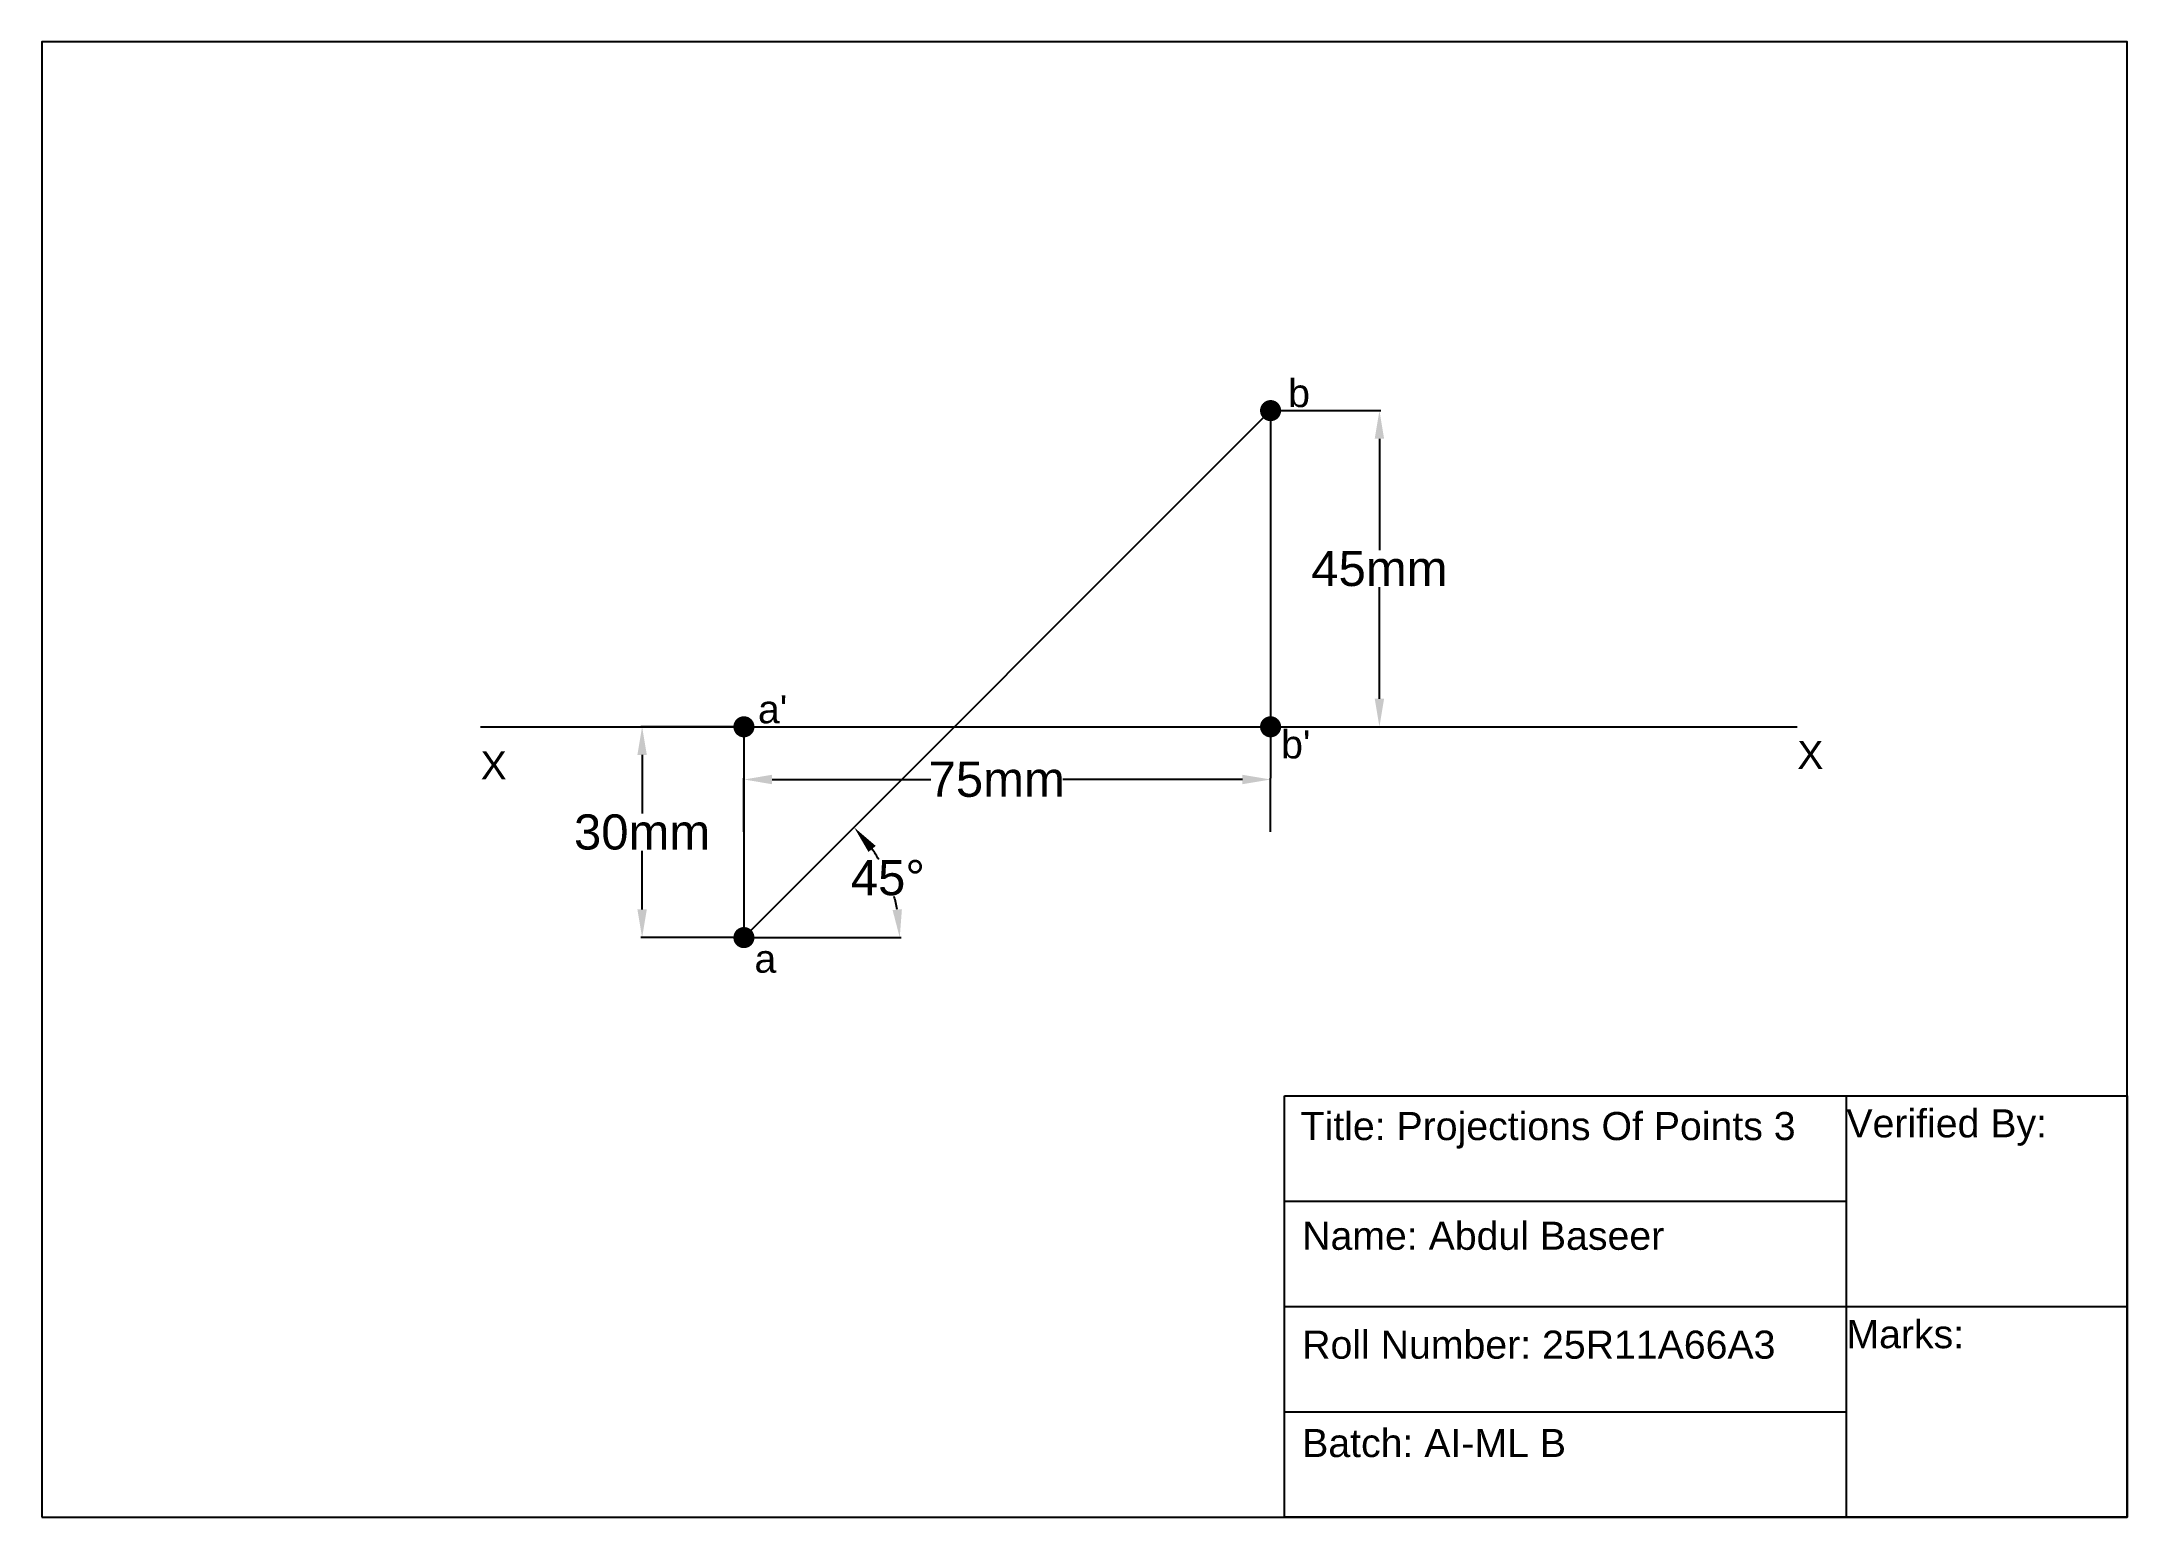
# Model space of a CAD drawing. Header units: millimetres. Extents: x 0 to 297, y 0 to 210.
import ezdxf

# ---------------------------------------------------------------- set-up
doc = ezdxf.new("R2010")
doc.units = ezdxf.units.MM
doc.header["$MEASUREMENT"] = 0
doc.header["$PDMODE"] = 34
doc.header["$PDSIZE"] = 5
for name, color, linetype in [('Angle', 6, 'Continuous'), ('Point', 1, 'Continuous'), ('ProjLin', 2, 'Continuous'), ('RefLin', 3, 'Continuous')]:
    doc.layers.add(name, color=color, linetype=linetype)
doc.styles.get("Standard").update_dxf_attribs({"font": 'arial.ttf'})
doc.dimstyles.get("Standard").update_dxf_attribs({"dimtxt": 5, "dimasz": 4, "dimexe": 0.18, "dimexo": 0.0625, "dimgap": 0.09, "dimtad": 0, "dimtih": 1, "dimtoh": 1, "dimdec": 4, "dimzin": 0, "dimdsep": 46, "dimtxsty": 'Standard', "dimcen": 4, "dimadec": 0, "dimazin": 0, "dimtfac": 1, "dimtdec": 4, "dimtofl": 0, "dimtmove": 0, "dimatfit": 3, "dimfxl": 1, "dimtolj": 1, "dimtzin": 0, "dimarcsym": 0})

# ---------------------------------------------------------------- blocks, each defined once
blk = doc.blocks.new('*D3')
at = {"color": 0, "lineweight": -2, "transparency": 16777216}
for p, q in [((99.94, 112.5), (85.32, 112.5)), ((85.5, 108.5), (85.5, 100.14)), ((85.5, 86.5), (85.5, 94.86)), ((99.94, 82.5), (85.32, 82.5))]:
    blk.add_line(p, q, dxfattribs=at)
at = {"color": 0, "transparency": 16777216}
for points in [[(84.83, 108.5), (86.17, 108.5), (85.5, 112.5)], [(84.83, 86.5), (86.17, 86.5), (85.5, 82.5)]]:
    blk.add_solid(points, dxfattribs=at)
at = {"layer": 'Defpoints', "color": 0, "transparency": 16777216}
for p in [(85.5, 112.5), (100, 112.5), (100, 82.5)]:
    blk.add_point(p, dxfattribs=at)
at = {"color": 0, "transparency": 16777216, "insert": (85.5, 97.5), "char_height": 5, "attachment_point": 5}
blk.add_mtext('\\A1;30mm', dxfattribs=at)
blk = doc.blocks.new('*D4')
at = {"color": 0, "lineweight": -2, "transparency": 16777216}
for p, q in [((175.06, 157.5), (190.68, 157.5)), ((190.5, 153.5), (190.5, 137.63)), ((190.5, 116.5), (190.5, 132.37)), ((175.06, 112.5), (190.68, 112.5))]:
    blk.add_line(p, q, dxfattribs=at)
at = {"color": 0, "transparency": 16777216}
for points in [[(189.83, 153.5), (191.17, 153.5), (190.5, 157.5)], [(189.83, 116.5), (191.17, 116.5), (190.5, 112.5)]]:
    blk.add_solid(points, dxfattribs=at)
at = {"layer": 'Defpoints', "color": 0, "transparency": 16777216}
for p in [(175, 157.5), (175, 112.5), (190.5, 112.5)]:
    blk.add_point(p, dxfattribs=at)
at = {"color": 0, "transparency": 16777216, "insert": (190.5, 135), "char_height": 5, "attachment_point": 5}
blk.add_mtext('\\A1;45mm', dxfattribs=at)
blk = doc.blocks.new('*D5')
at = {"color": 0, "lineweight": -2, "transparency": 16777216}
for p, q in [((100, 97.56), (100, 105.18)), ((104, 105), (126.6, 105)), ((171, 105), (145.4, 105)), ((175, 97.56), (175, 105.18))]:
    blk.add_line(p, q, dxfattribs=at)
at = {"color": 0, "transparency": 16777216}
for points in [[(104, 105.67), (104, 104.33), (100, 105)], [(171, 105.67), (171, 104.33), (175, 105)]]:
    blk.add_solid(points, dxfattribs=at)
at = {"layer": 'Defpoints', "color": 0, "transparency": 16777216}
for p in [(175, 105), (100, 97.5), (175, 97.5)]:
    blk.add_point(p, dxfattribs=at)
at = {"color": 0, "transparency": 16777216, "insert": (136, 105), "char_height": 5, "attachment_point": 5}
blk.add_mtext('\\A1;75mm', dxfattribs=at)
blk = doc.blocks.new('*D6')
at = {"color": 0, "lineweight": -2, "transparency": 16777216}
blk.add_line((116.56, 82.5), (122.37, 82.5), dxfattribs=at)
for start, end in [(30.1088, 34.6588), (10.3412, 15.3305)]:
    blk.add_arc((100, 82.5), 22.19, start, end, dxfattribs=at)
at = {"color": 0, "transparency": 16777216}
for points in [[(117.74, 94.69), (118.77, 95.55), (115.69, 98.19)], [(122.5, 86.54), (121.17, 86.42), (122.19, 82.5)]]:
    blk.add_solid(points, dxfattribs=at)
at = {"layer": 'Defpoints', "color": 0, "transparency": 16777216}
for p in [(175, 157.5), (121.44, 88.24), (100, 82.5), (100, 82.5), (116.5, 82.5)]:
    blk.add_point(p, dxfattribs=at)
at = {"color": 0, "transparency": 16777216, "insert": (120.5, 91), "char_height": 5, "attachment_point": 5}
blk.add_mtext('\\A1;45°', dxfattribs=at)

msp = doc.modelspace()

# ---------------------------------------------------------------- linework, layer by layer
for p, q in [((100, 82.5), (116.5, 82.5)), ((177, 0), (177, 60)), ((177, 60), (297, 60)), ((257, 0), (257, 60)), ((297, 60), (297, 0)), ((177, 45), (257, 45)), ((177, 30), (297, 30)), ((177, 15), (257, 15)), ((297, 0), (177, 0))]:
    msp.add_line(p, q)
msp.add_lwpolyline([(0, 0), (297, 0), (297, 210), (0, 210)], close=True)
at = {"layer": 'Angle'}
msp.add_line((100, 82.5), (175, 157.5), dxfattribs=at)
at = {"layer": 'Point', "const_width": 1.5}
for points in [[(174.25, 157.5, 1), (175.75, 157.5, 1)], [(99.25, 112.5, 1), (100.75, 112.5, 1)], [(174.25, 112.5, 1), (175.75, 112.5, 1)], [(99.25, 82.5, 1), (100.75, 82.5, 1)]]:
    msp.add_lwpolyline(points, format="xyb", close=True, dxfattribs=at)
at = {"layer": 'ProjLin'}
for p, q in [((175, 158.25), (175, 105.18)), ((100, 112.5), (100, 82.5))]:
    msp.add_line(p, q, dxfattribs=at)
at = {"layer": 'RefLin'}
msp.add_line((62.5, 112.5), (250, 112.5), dxfattribs=at)

# ---------------------------------------------------------------- texts
for s, p in [('b', (177.5, 158)), ("a'", (102, 113)), ("b'", (176.5, 108)), ('X', (250, 106.5)), ('X', (62.5, 105)), ('a', (101.5, 77.5)), ('Title: Projections Of Points 3', (179.2727, 53.67697)), ('Verified By:', (257, 54.06548)), ('Name: Abdul Baseer', (179.5, 38.06548)), ('Roll Number: 25R11A66A3', (179.5, 22.56548)), ('Marks:', (257, 24.06548)), ('Batch: AI-ML B', (179.5, 8.56548))]:
    msp.add_text(s, height=4).set_placement(p)

# ---------------------------------------------------------------- dimensions: what is measured, and where the dimension line sits
dim = msp.add_angular_dim_2l(base=(121.43616, 88.2438), line1=((100, 82.5), (116.5, 82.5)), line2=((100, 82.5), (175, 157.5)), dimstyle='Standard')
dim.commit()
dim.dimension.update_dxf_attribs({"geometry": '*D6', "text_midpoint": (120.5, 91), "dimtype": 162})
for base, p1, p2, text, picture, middle in [((190.5, 112.5), (175, 157.5), (175, 112.5), '45mm', '*D4', (190.5, 135)), ((85.5, 112.5), (100, 82.5), (100, 112.5), '30mm', '*D3', (85.5, 97.5))]:
    dim = msp.add_linear_dim(base=base, p1=p1, p2=p2, angle=90, text=text, dimstyle='Standard')
    dim.commit()
    dim.dimension.update_dxf_attribs({"geometry": picture, "text_midpoint": middle})
dim = msp.add_linear_dim(base=(175, 105), p1=(100, 97.5), p2=(175, 97.5), text='75mm', dimstyle='Standard')
dim.commit()
dim.dimension.update_dxf_attribs({"geometry": '*D5', "text_midpoint": (136, 105), "dimtype": 160})

doc.saveas('drawing.dxf')
